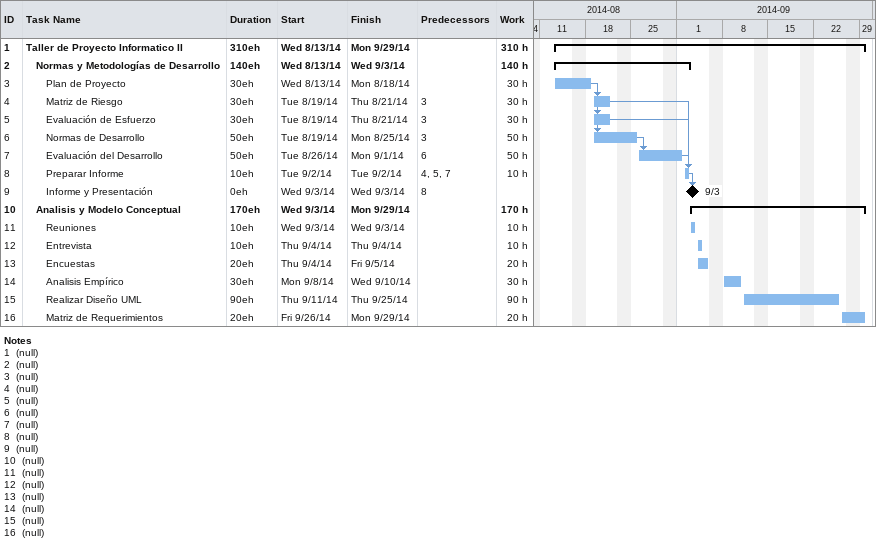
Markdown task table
| ID | Level | Task | Duration | Start | Finish | Predecessors | Work (h) |
|---|---|---|---|---|---|---|---|
| 1 | 1 | **Taller de Proyecto Informatico II** | 310eh | 2014-08-13 | 2014-09-29 |  | 310 |
| 2 | 2 | **Normas y Metodologías de Desarrollo** | 140eh | 2014-08-13 | 2014-09-03 |  | 140 |
| 3 | 3 | Plan de Proyecto | 30eh | 2014-08-13 | 2014-08-18 |  | 30 |
| 4 | 3 | Matriz de Riesgo | 30eh | 2014-08-19 | 2014-08-21 | 3 | 30 |
| 5 | 3 | Evaluación de Esfuerzo | 30eh | 2014-08-19 | 2014-08-21 | 3 | 30 |
| 6 | 3 | Normas de Desarrollo | 50eh | 2014-08-19 | 2014-08-25 | 3 | 50 |
| 7 | 3 | Evaluación del Desarrollo | 50eh | 2014-08-26 | 2014-09-01 | 6 | 50 |
| 8 | 3 | Preparar Informe | 10eh | 2014-09-02 | 2014-09-02 | 4, 5, 7 | 10 |
| 9 | 3 | Informe y Presentación | 0eh | 2014-09-03 | 2014-09-03 | 8 |  |
| 10 | 2 | **Analisis y Modelo Conceptual** | 170eh | 2014-09-03 | 2014-09-29 |  | 170 |
| 11 | 3 | Reuniones | 10eh | 2014-09-03 | 2014-09-03 |  | 10 |
| 12 | 3 | Entrevista | 10eh | 2014-09-04 | 2014-09-04 |  | 10 |
| 13 | 3 | Encuestas | 20eh | 2014-09-04 | 2014-09-05 |  | 20 |
| 14 | 3 | Analisis Empírico | 30eh | 2014-09-08 | 2014-09-10 |  | 30 |
| 15 | 3 | Realizar Diseño UML | 90eh | 2014-09-11 | 2014-09-25 |  | 90 |
| 16 | 3 | Matriz de Requerimientos | 20eh | 2014-09-26 | 2014-09-29 |  | 20 |

Notes
- 1: (null)
- 2: (null)
- 3: (null)
- 4: (null)
- 5: (null)
- 6: (null)
- 7: (null)
- 8: (null)
- 9: (null)
- 10: (null)
- 11: (null)
- 12: (null)
- 13: (null)
- 14: (null)
- 15: (null)
- 16: (null)
